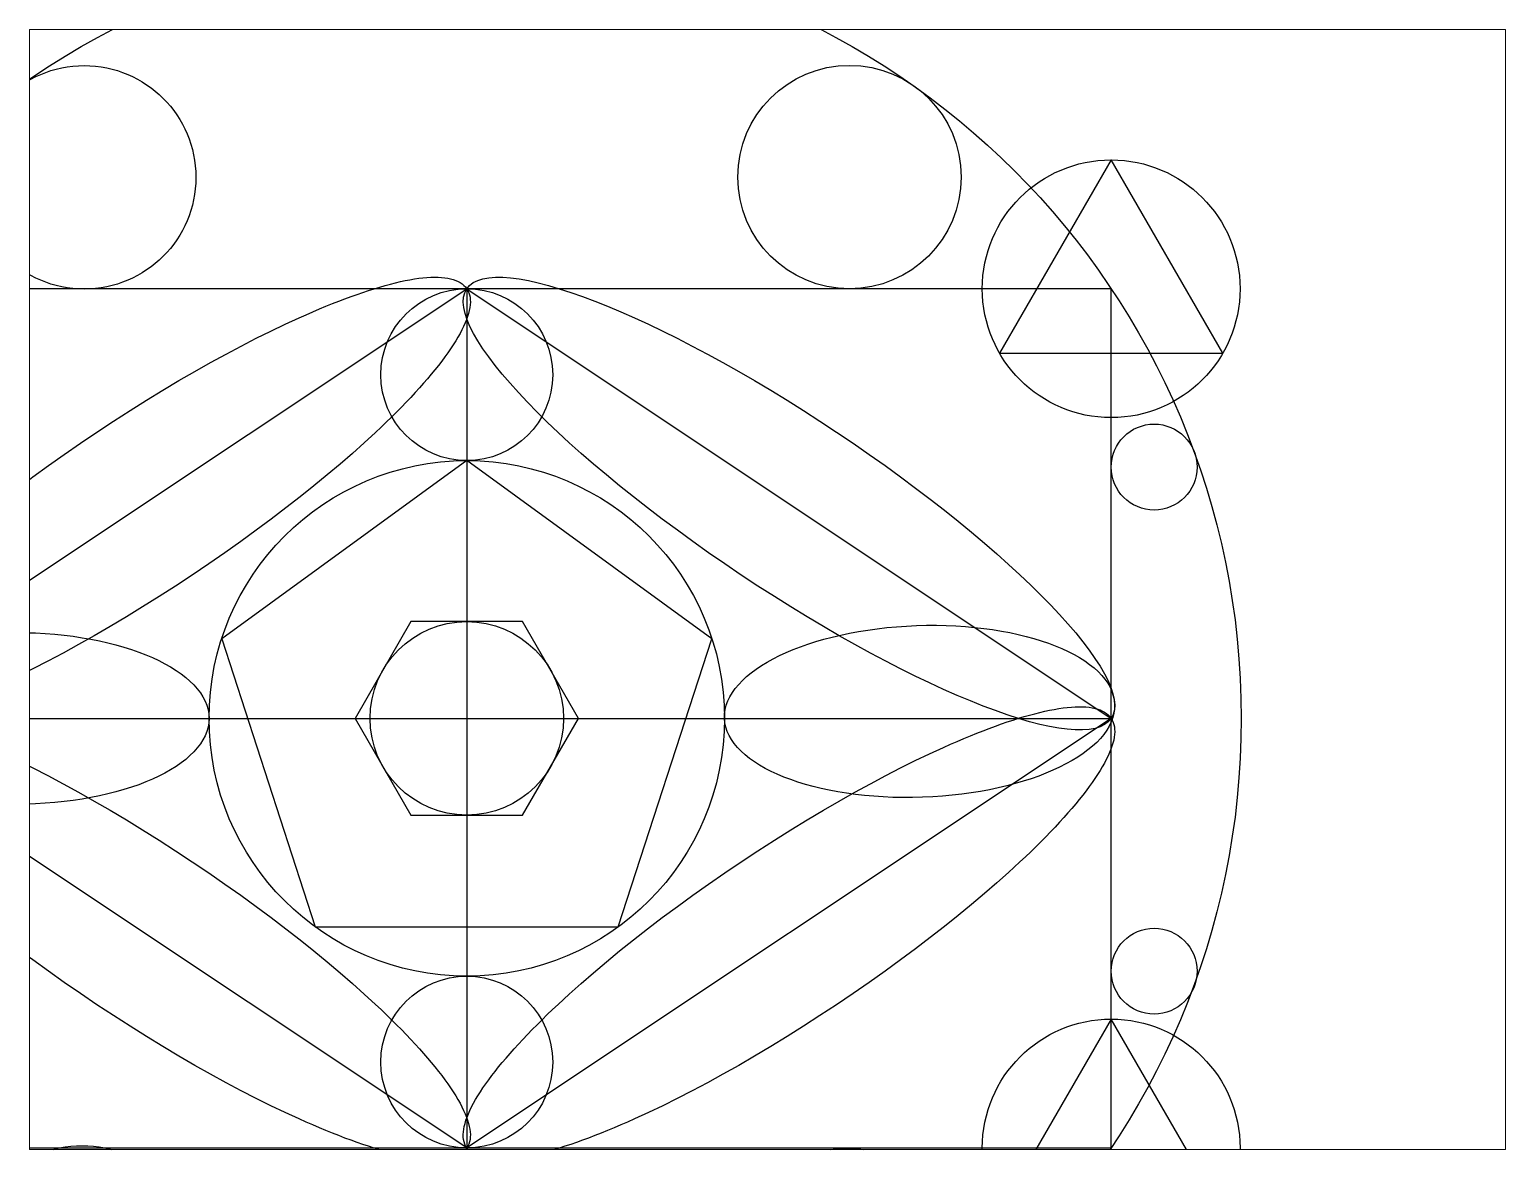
# Paper-space layout 'Layout2' of a CAD drawing. Header units: millimetres. Extents: x 26 to 231, y 20 to 176.
# The model-space entities are those that its viewports show. They can reach past a viewport. Long polylines and large blocks are cut down to what shows.
import ezdxf

# ---------------------------------------------------------------- set-up
doc = ezdxf.new("R2010")
doc.units = ezdxf.units.MM

msp = doc.modelspace()

# ---------------------------------------------------------------- linework, layer by layer
for p, q in [((200, 150), (50, 150)), ((50, 100), (125, 150)), ((125, 150), (200, 100)), ((125, 150), (125, 50)), ((200, 50), (200, 150)), ((125, 50), (50, 100)), ((50, 100), (200, 100)), ((200, 100), (125, 50)), ((50, 50), (200, 50))]:
    msp.add_line(p, q)
for points in [[(200, 165), (187.01, 142.5), (212.99, 142.5)], [(125, 130), (96.47, 109.27), (107.37, 75.73), (142.63, 75.73), (153.53, 109.27)], [(118.5, 111.26), (112, 100), (118.5, 88.74), (131.5, 88.74), (138, 100), (131.5, 111.26)], [(200, 65), (187.01, 42.5), (212.99, 42.5)]]:
    msp.add_lwpolyline(points, close=True)
for centre, radius in [((125, 100), 90.14), ((125, 100), 90.14), ((80.47, 162.97), 13), ((169.54, 163), 13), ((200, 150), 15), ((125, 140), 10), ((205, 129.25), 5), ((125, 100), 30), ((125, 100), 11.26), ((205, 70.58), 5), ((125, 60), 10), ((200, 50), 15), ((80.23, 37.27), 13), ((169.25, 36.97), 13)]:
    msp.add_circle(centre, radius)
for centre, major_axis, ratio in [((87.5, 125), (-37.5, -25), 0.22188), ((162.5, 125), (-37.5, 25), 0.22188), ((72.5, 100), (-22.5, 0), 0.444444), ((177.7, 100.81), (-22.7, -0.81), 0.440193), ((87.5, 75), (37.5, -25), 0.22188), ((162.5, 75), (-37.5, -25), 0.22188)]:
    msp.add_ellipse(centre, major_axis=major_axis, ratio=ratio)

psp = doc.layouts.new('Layout2')

# ---------------------------------------------------------------- viewports
at = {"layer": '0'}
psp.add_viewport(center=(128.5, 97.5), size=(205.6, 156), view_center_point=(160, 115), view_height=130.3461, dxfattribs=at)

doc.saveas('drawing.dxf')
